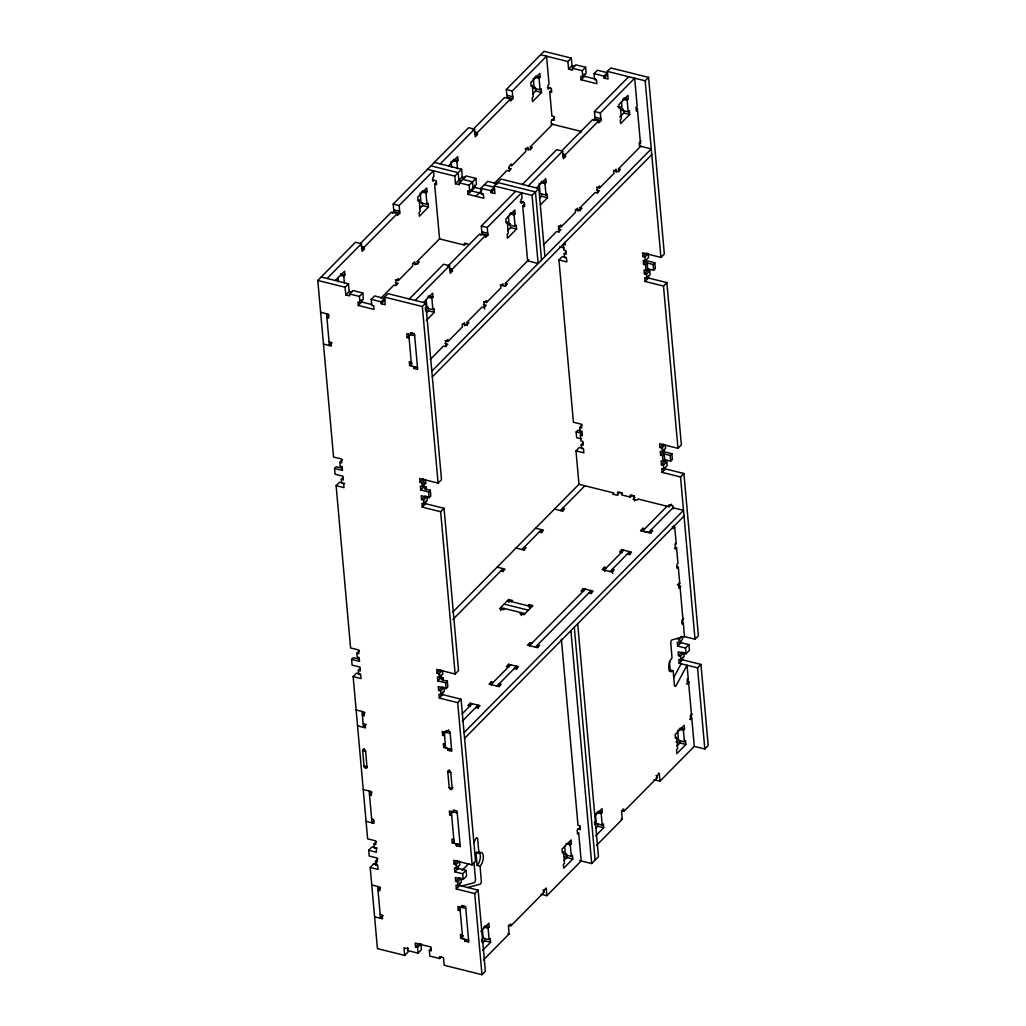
<?xml version="1.0" encoding="UTF-8"?>
<svg xmlns="http://www.w3.org/2000/svg" width="1026" height="1026" viewBox="0 0 1026 1026"><rect width="100%" height="100%" fill="white"/><g stroke="black" fill="none" stroke-linecap="round" stroke-linejoin="round"><path stroke-width="1.5" d="M473.743 842.654L475.91 838.601A2.283 1.026 -76 0 1 477.641 838.755L478.962 853.452A7.605 3.437 -76 0 1 483.297 856.005A7.605 3.437 -76 0 1 480.091 866.188L481.348 881.924A2.283 1.039 -76 0 1 479.976 884.232L467.612 887.503M673.89 677.263L681.136 663.758M407.707 947.408L408.104 951.987L404.719 955.424L377.427 948.614L370.194 867.483L378.081 869.445L377.735 865.636L375.76 865.136L375.426 861.327L377.401 861.814L377.055 857.992L369.168 856.03L368.655 850.298L376.542 852.273L376.209 848.451L374.233 847.963L373.887 844.142L375.862 844.629L375.529 840.82L367.629 838.845L353.149 676.57L361.037 678.545L360.703 674.723L358.728 674.236L358.382 670.414L360.357 670.901L360.023 667.092L352.123 665.117L351.623 659.397L359.51 661.36L359.164 657.538L357.189 657.05L356.856 653.229L358.831 653.729L358.484 649.907L350.597 647.932L336.118 485.67L344.005 487.632L343.659 483.81L341.684 483.323L341.35 479.501L343.325 480.001L342.979 476.179L335.092 474.217L334.579 468.484L342.466 470.447L342.133 466.638L340.157 466.137L339.811 462.328L341.786 462.816L341.453 458.994L333.553 457.032L317.791 280.444L355.496 242.251L361.421 243.726L362.101 251.357L364.358 249.074L364.192 247.163L397.37 213.549L391.457 212.074L360.485 243.444M392.381 213.228L393.894 211.689L393.202 204.059L468.613 127.686L474.538 129.161L475.218 136.791L477.475 134.496L477.308 132.598L510.486 98.983L504.574 97.508L472.499 129.994M550.064 87.338L548.256 89.172L547.922 85.363L549.051 84.209L546.55 56.212L512.243 90.968L512.923 98.599L506.998 97.124L506.318 89.493L544.024 51.3L571.315 58.11L571.995 65.741L568.596 69.178L572.546 70.166L572.38 68.255L575.766 64.818L585.628 67.28L586.167 73.321L582.781 76.758L580.806 76.27L581.114 79.772L596.901 83.709L596.581 80.208L594.618 79.72L594.067 73.667L597.465 70.23L607.328 72.692L603.942 76.129L604.109 78.04L608.046 79.028L607.366 71.384L610.765 67.947L648.573 77.386L664.335 253.973L660.936 257.411L642.533 252.819L642.866 256.628L644.841 257.128L648.227 253.691L646.265 253.191L642.866 256.628M327.102 278.482L361.421 243.726M397.37 213.549L397.549 215.46L399.807 213.177L399.127 205.533L433.434 170.778L433.947 176.51L432.818 177.652L433.152 181.474M440.218 163.903L474.538 129.161M512.923 98.599L510.653 100.894L510.486 98.983M335.502 280.38L344.544 271.223L344.89 275.032L343.761 276.186L344.403 283.343M448.618 165.814L457.66 156.645L458.006 160.466L456.878 161.621L457.519 168.777M426.983 204.379L425.957 192.926L427.085 191.785L426.752 187.963L417.697 197.133L418.044 200.955L419.172 199.801L420.185 211.253L419.057 212.408L419.403 216.217L428.445 207.06L428.111 203.238L426.983 204.379L421.058 202.904L420.16 192.888M417.518 264.272L417.261 261.399L439.564 238.827L434.626 184.141L436.319 182.423M540.099 89.813L539.073 78.361L540.202 77.219L539.856 73.397L530.814 82.567L531.147 86.376L532.289 85.235L533.302 96.688L532.173 97.829L532.52 101.651L541.561 92.494L541.228 88.672L540.099 89.813L534.174 88.339L533.276 78.322M534.174 88.339L535.303 87.197L535.649 91.006L532.635 94.071M419.519 208.637L422.532 205.585L422.302 203.033M420.711 489.966L424.11 486.529L426.085 487.029L424.379 488.748L430.304 490.223L428.599 491.941L420.711 489.966L420.378 486.157L422.34 486.645L425.739 483.208L425.392 479.386L422.007 482.823L420.032 482.335L419.685 478.514L438.102 483.105L441.501 479.668L425.739 303.08L387.931 293.654L384.532 297.091L385.212 304.722L381.274 303.734L384.66 300.297L384.493 298.399L374.631 295.937L371.232 299.374L371.771 305.415L373.746 305.915L374.067 309.403L358.279 305.466L357.971 301.977L359.946 302.465L363.332 299.028L362.794 292.987L352.931 290.525L349.545 293.962L349.712 295.873L345.762 294.885L345.082 287.242L348.481 283.804L321.189 277.007M497.61 183.821L487.748 181.358L480.963 188.233L481.502 194.286L483.477 194.773L483.785 198.274L467.997 194.337L467.689 190.836L469.664 191.336L476.449 184.462L475.91 178.409L466.048 175.946L459.263 182.82L459.43 184.731L455.48 183.757L454.8 176.113L461.597 169.239L434.306 162.429M568.596 69.178L567.917 61.547L571.315 58.11M345.762 294.885L349.161 291.448L348.481 283.804M455.48 183.757L462.277 176.882L461.597 169.239M328.589 315.828L326.896 317.547L328.871 318.047L328.525 314.225L320.638 312.263M551.578 119.683L554.207 120.337L553.86 116.528L551.885 116.028L549.731 91.853L551.424 90.134M359.946 302.465L359.408 296.424L362.794 292.987M469.664 191.336L469.126 185.283L475.91 178.409M582.781 76.758L582.242 70.717L585.628 67.28M358.279 305.466L361.678 302.029L361.473 299.707M467.997 194.337L474.794 187.463L474.576 185.129M581.114 79.772L584.512 76.334L584.307 74M475.897 196.312L481.835 190.297M332.103 342.799L329.397 345.557L326.55 313.738M554.72 117.323L551.103 120.991L551.437 124.813L552.565 123.671M380.967 298.181L393.894 285.087L395.856 285.574L398.126 283.279L395.497 282.625M395.459 279.765L398.409 280.496L412.747 265.99L412.567 264.08L414.837 261.784L415.107 264.836M494.083 183.603L506.998 170.508L508.973 171.009L511.243 168.713L508.614 168.059M530.634 149.693L530.378 146.833L552.629 124.3L581.562 131.52L580.421 132.662M484.349 184.795L494.211 187.258L490.826 190.695L490.992 192.606L494.942 193.593L494.25 185.95L501.047 179.075L538.842 188.515L544.921 256.603M381.274 303.734L381.095 301.836L384.493 298.399M490.992 192.606L494.391 189.169L494.211 187.258M604.109 78.04L607.495 74.603M409.297 298.976L443.604 264.233L449.529 265.708L450.209 273.339L452.466 271.056L452.299 269.145L485.478 235.531L479.565 234.056L447.49 266.542M480.489 235.198L481.989 233.671L481.309 226.041L515.629 191.285M522.414 184.411L556.72 149.655L562.646 151.143L563.325 158.773L565.582 156.478L565.416 154.567L598.594 120.965L592.682 119.491L561.709 150.86M593.605 120.632L595.106 119.106L594.426 111.475L628.733 76.719M439.513 238.878L464.496 245.111L466.189 243.393M415.209 300.464L449.529 265.708M485.478 235.531L485.644 237.442L487.914 235.146L487.235 227.516L521.541 192.76L522.054 198.493L520.926 199.634L521.259 203.456L523.273 201.417M528.326 185.886L562.646 151.143M598.594 120.965L598.761 122.876L601.031 120.581L600.351 112.95L634.658 78.194L637.159 106.191L636.03 107.345L636.364 111.154M423.61 302.362L432.651 293.205L432.998 297.014L431.869 298.168L432.882 309.621L426.97 308.146L426.2 299.554M536.726 187.796L545.768 178.627L546.114 182.448L544.986 183.59L545.999 195.055L540.086 193.568L539.189 183.551M438.102 483.105L422.34 306.517L425.739 303.08M524.427 204.405L522.734 206.123L527.62 260.848L538.137 263.477L532.058 195.389L538.842 188.515M660.936 257.411L645.174 80.823L648.573 77.386M515.09 226.361L514.064 214.909L515.193 213.767L514.847 209.945L505.805 219.115L506.139 222.924L507.28 221.783L508.293 233.235L507.165 234.39L507.511 238.199L516.553 229.042L516.219 225.22L515.09 226.361L509.165 224.886L508.396 216.294M617.434 106.473L620.384 107.217L619.255 108.358L618.922 104.537L627.963 95.38L628.31 99.201L627.181 100.343L628.194 111.796L622.282 110.321L621.512 101.728M622.282 110.321L623.41 109.179M426.431 312.853L428.445 310.814L428.099 306.992M507.626 230.619L510.64 227.567L510.294 223.745M539.548 198.287L541.561 196.248L541.33 193.696M619.73 117.067L623.757 112.988L623.526 110.449M432.882 309.621L434.024 308.467L434.357 312.289L426.316 320.433M545.999 195.055L547.127 193.901L547.474 197.723L540.433 204.854M628.194 111.796L629.336 110.654L629.669 114.463L620.627 123.633L620.281 119.811L621.41 118.67L620.384 107.217M409.079 338.054L407.117 337.567L409.656 334.989M412.414 333.014L410.721 334.733L410.541 332.822L414.491 333.809L417.672 369.437L413.722 368.462L413.555 366.551M417.505 367.526L409.605 365.564L412.157 362.986M413.722 368.462L415.427 366.744M641.019 141.139L639.211 142.973L639.544 146.795L640.673 145.654M430.189 359.536L443.54 346.019L445.515 346.506L447.772 344.223L444.951 343.518M445.104 340.696L448.067 341.44L462.393 326.922L462.213 325.011L464.483 322.728L464.752 325.781M467.163 325.204L466.92 322.344L482.002 307.069L483.964 307.556L486.234 305.261L483.413 304.555M483.567 301.747L486.516 302.478L500.842 287.973L500.675 286.062L502.945 283.766L503.112 285.677M505.626 286.254L505.369 283.381L528.788 259.681M543.28 244.996L556.656 231.453L558.619 231.94L560.889 229.644L558.067 228.939M558.221 226.13L561.171 226.861L575.509 212.356L575.33 210.445L577.6 208.15L577.869 211.202M580.28 210.638L580.023 207.765L595.106 192.49L597.081 192.991L599.351 190.695L596.529 189.99M596.67 187.168L599.633 187.912L613.958 173.394L613.792 171.496L616.049 169.2L616.331 172.253M618.742 171.675L618.486 168.815L640.737 146.282L651.254 148.911L431.805 371.168M339.811 462.328L342.363 459.751M334.579 468.484L336.272 466.766L342.197 468.241M432.318 376.901L651.766 154.631M341.35 479.501L343.043 477.783M622.449 492.98L619.46 492.236L616.626 495.109L612.689 494.122L613.817 492.98L578.972 484.285L575.984 450.876L583.871 452.838L583.538 449.016L581.562 448.529L581.229 444.707L583.191 445.207L582.858 441.385L580.883 440.898L580.37 435.165L582.345 435.665L581.999 431.843L580.036 431.343L579.69 427.534L581.665 428.022L581.319 424.2L573.431 422.237L558.952 259.963L566.839 261.938L566.493 258.116L564.531 257.616L564.185 253.807L565.877 252.088M336.118 485.67L339.503 482.233L344.762 483.541M558.952 259.963L562.338 256.526L566.288 257.513M420.032 482.335L423.43 478.898M643.546 264.272L646.944 260.835L654.832 262.797L653.139 264.516L647.214 263.041L645.521 264.759L643.546 264.272L643.212 260.45L645.174 260.95L648.573 257.513L648.227 253.691M644.405 273.814L647.791 270.377L649.766 270.877L646.367 274.314L644.405 273.814L644.059 269.992L646.034 270.492L647.727 268.774L653.652 270.248L655.345 268.53L654.832 262.797M426.931 496.571L423.533 500.008L421.571 499.521L424.956 496.084L426.931 496.571L427.278 500.393L423.879 503.83L421.904 503.33L422.25 507.152L440.654 511.743L444.053 508.306L425.636 503.715L422.25 507.152M421.571 499.521L421.224 495.699L429.112 497.674L430.805 495.956L430.304 490.223M645.085 281.457L648.47 278.02L666.887 282.612L663.489 286.049L645.085 281.457L644.738 277.636L646.713 278.123L650.112 274.686L649.766 270.877M356.856 653.229L359.395 650.651M579.69 427.534L582.229 424.956M351.623 659.397L353.316 657.679L359.228 659.154M581.101 438.807L576.663 437.704L576.15 431.972L577.843 430.253L581.793 431.241M580.37 435.165L582.063 433.447L576.15 431.972M358.382 670.414L360.088 668.695M581.229 444.707L582.922 442.988M353.149 676.57L356.548 673.133L360.485 674.12M575.984 450.876L579.382 447.439L583.319 448.413M452.504 612.368L579.369 483.874M452.838 619.499L503.061 568.635L503.343 571.687M521.913 549.538L541.523 529.673L541.792 532.725M560.376 510.576L584.935 485.708M364.935 712.698L362.396 715.276L364.358 715.776L364.025 711.954L356.137 709.979M366.179 724.625L363.473 727.37L362.05 711.454M511.435 601.659L512.564 600.505L508.614 599.53L499.572 608.687L503.51 609.675L504.651 608.533M437.756 680.879L441.142 677.442L443.117 677.929L441.424 679.648L447.336 681.136L445.643 682.854L437.756 680.879L437.409 677.057L439.385 677.558L442.77 674.12L442.437 670.299L439.038 673.736L437.063 673.248L440.462 669.811M660.59 455.185L663.976 451.748L671.876 453.71L670.17 455.429L664.258 453.954L662.565 455.672L660.59 455.185L660.244 451.363L662.219 451.85L665.617 448.413L665.271 444.591L661.873 448.029L659.91 447.541L663.296 444.104M364.333 748.775L362.64 750.493L364.063 766.409A1.706 1.206 44.7 0 0 365.666 768.205A1.706 1.206 44.7 0 0 367.013 767.14L365.602 751.237A1.706 1.206 44.6 0 0 363.986 749.429A1.706 1.206 44.6 0 0 362.64 750.493L365.602 751.237M661.437 464.727L664.835 461.29L666.81 461.777L663.412 465.214L661.437 464.727L661.103 460.905L663.065 461.392L664.771 459.674L670.683 461.161L672.376 459.443L671.876 453.71M443.963 687.484L440.577 690.921L438.602 690.421L442.001 686.984L443.963 687.484L444.309 691.293L440.911 694.73L438.948 694.243L439.282 698.065L457.699 702.656L461.084 699.219L442.681 694.628L439.282 698.065M364.91 765.55L364.063 766.409L367.013 767.14M437.063 673.248L436.73 669.427L455.134 674.018L458.532 670.581L444.053 508.306M659.91 447.541L659.564 443.719L677.981 448.324L681.367 444.886L666.887 282.612M617.87 495.237L617.588 492.044L621.538 493.031L621.705 494.942L630.259 497.071L631.952 495.353M438.602 690.421L438.256 686.612L446.156 688.574L447.849 686.856L447.336 681.136M527.877 605.75L529.006 604.609L532.943 605.596L523.901 614.754L519.951 613.779L521.08 612.625L521.336 615.497M634.953 497.302L633.068 499.2L637.018 500.188L638.146 499.046L669.042 506.754L671.594 504.176M662.116 472.358L665.515 468.92L683.919 473.512L680.533 476.949L662.116 472.358L661.783 468.549L663.758 469.036L667.144 465.599L666.81 461.777M372.04 792.239L369.488 794.817L371.463 795.317L371.117 791.495L363.23 789.533M475.795 707.465L477.77 707.966L480.027 705.67L470.165 703.208L467.907 705.503L469.882 705.991M493.25 682.316L491.287 681.828L489.017 684.111L498.88 686.574L501.15 684.291L499.175 683.791L499.431 686.65M514.257 668.516L516.232 669.003L518.489 666.72L508.627 664.258L506.369 666.554L508.332 667.041M531.712 643.366L529.737 642.866L527.479 645.162L537.342 647.624L539.599 645.328L537.637 644.841L537.893 647.701M588.911 592.9L590.886 593.387L593.143 591.104L583.281 588.642L581.024 590.938L582.999 591.425M606.366 567.75L604.391 567.25L602.134 569.545L611.996 572.008L614.253 569.712L612.291 569.225L612.676 573.521M627.373 553.95L629.336 554.438L631.606 552.142L621.743 549.692L619.473 551.975L621.448 552.475M673.402 507.331L648.483 532.558L640.596 530.596L642.853 528.3L644.828 528.788M462.098 713.878L472.14 703.708M490.992 684.611L510.602 664.745M529.454 645.649L585.256 589.129M604.109 570.033L623.718 550.18M642.571 531.083L667.118 506.216M444.579 735.783L442.604 735.296L445.156 732.718M448.76 729.884L446.207 732.461L446.041 730.55L449.991 731.525L451.748 751.263L447.798 750.275L447.631 748.364M462.277 721.163L478.052 705.183L478.334 708.235M496.905 686.086L516.514 666.22L516.783 669.285M535.367 647.137L591.168 590.604L591.451 593.669M610.021 571.52L629.631 551.655L629.9 554.707M451.581 749.352L443.681 747.377L445.387 745.658M373.797 820.992L371.989 822.826L369.155 791.008M464.073 732.628L683.508 510.358L672.992 507.742M447.798 750.275L449.503 748.557M464.586 738.348L684.021 516.091M672.633 528.364L674.749 527.467L672.287 526.851M373.887 844.142L376.439 841.564M368.655 850.298L372.053 846.86L377.311 848.181M449.593 769.898L447.785 771.732L449.208 787.647A1.706 1.206 44.6 0 0 450.812 789.443A1.706 1.206 44.6 0 0 452.171 788.378L453.017 787.519M674.749 527.467L676.198 543.69L675.07 544.844L675.416 548.654L674.428 548.41M675.416 548.654L676.544 547.512L675.557 547.268M375.426 861.327L377.966 858.749M370.194 867.483L373.579 864.046L376.67 863.225M677.314 566.993L678.301 567.237L677.173 568.378L676.827 564.569L677.955 563.415L676.544 547.512M451.684 815.324L449.709 814.836L452.248 812.259M455.005 810.283L453.312 812.002L453.146 810.091L457.083 811.079L460.264 846.707L456.326 845.732L456.147 843.821M680.764 586.59L678.955 588.424L678.622 584.615L679.751 583.461L678.301 567.237M380.556 887.695L378.004 890.273L379.979 890.773L379.646 886.951L371.745 884.989M460.097 844.808L452.209 842.833L453.902 841.115M383.224 915.525L380.505 918.283L377.671 886.464M456.326 845.732L458.019 844.013M683.611 618.409L681.803 620.243L682.136 624.065L683.278 622.923L682.29 622.679M454.787 871.792L458.186 868.355L466.073 870.317L462.675 873.754L454.787 871.792L454.454 867.97L456.416 868.458L459.815 865.021L459.468 861.212L456.083 864.649L454.108 864.148L457.506 860.711M677.622 646.085L681.02 642.648L688.908 644.623L685.509 648.06L677.622 646.085L677.288 642.263L679.25 642.763L678.917 638.942L681.456 636.364M679.25 642.763L682.649 639.326L682.418 636.774M462.072 870.356L468.715 863.623M461.007 878.384L457.609 881.821L455.647 881.334L459.032 877.897L461.007 878.384L461.354 882.206L457.955 885.643L455.98 885.156L456.326 888.965L474.73 893.569L478.129 890.132L459.712 885.528L456.326 888.965M683.842 652.69L680.443 656.127L678.481 655.627L681.867 652.19L683.842 652.69L684.188 656.512L680.789 659.949L678.814 659.449L679.161 663.271L697.565 667.862L700.963 664.425L682.547 659.833L679.161 663.271M454.108 864.148L453.761 860.339L472.178 864.931L475.577 861.494L461.084 699.219M684.278 636.543L695.012 639.224L698.411 635.787L683.919 473.512M455.647 881.334L455.3 877.512L463.188 879.487L466.586 876.05L466.073 870.317M678.481 655.627L678.135 651.818L686.022 653.78L689.421 650.343L688.908 644.623M420.891 943.984L417.505 947.421L415.53 946.921L418.929 943.484L420.891 943.984L421.404 949.704L418.018 953.141L408.156 950.679M460.199 910.78L458.224 910.293L459.917 908.574M463.521 905.74L461.828 907.459L461.662 905.548L465.599 906.535L468.779 942.163L464.842 941.188L464.675 939.277M683.278 622.923L684.496 636.607L672.12 639.865A2.283 1.039 -76 0 0 670.747 642.173L672.004 657.923A7.605 3.437 -76 0 0 668.798 668.106A7.605 3.437 -76 0 0 673.146 670.645L674.454 685.342A2.283 1.039 -76 0 0 676.185 685.496L687.048 665.233L688.266 678.917L687.138 680.071L687.484 683.88L686.497 683.637M687.484 683.88L689.292 682.046M441.411 956.835L439.705 958.553L429.843 956.091L429.343 950.371L431.035 948.652M468.613 940.252L460.725 938.29L463.265 935.712M464.842 941.188L466.535 939.47M580.216 827.212L577.202 830.265L577.548 834.087L578.677 832.945L577.689 832.702M692.127 713.865L690.318 715.699L690.665 719.521L689.677 719.277M480.835 931.351L488.876 923.195L489.222 927.017L488.094 928.158L489.12 939.611L483.195 938.136L482.425 929.556M594.952 815.76L601.993 808.629L602.339 812.451L601.21 813.592L602.224 825.045L596.311 823.57L595.413 813.554M690.665 719.521L691.793 718.38L690.806 718.123M571.315 856.364L570.289 844.911L571.418 843.757L571.084 839.948L562.03 849.105L562.376 852.927L563.505 851.785L564.518 863.238L563.389 864.379L563.736 868.201L572.777 859.031L572.444 855.222L571.315 856.364L565.39 854.889L564.621 846.296M684.419 741.798L683.406 730.345L684.534 729.191L684.188 725.369L675.146 734.539L675.48 738.361L676.621 737.219L677.635 748.672L676.506 749.814L676.852 753.635L685.894 744.466L685.56 740.644L684.419 741.798L678.507 740.323L677.609 730.294M482.656 942.856L484.67 940.816L484.439 938.264M563.851 860.609L566.865 857.556L566.519 853.747M595.773 828.277L597.786 826.238L597.555 823.698M676.968 746.043L679.982 742.991L679.751 740.439M489.12 939.611L490.248 938.469L490.582 942.291L482.541 950.435M602.224 825.045L603.365 823.904L603.698 827.725L595.657 835.869M508.447 925.247L510.91 925.862L544.088 892.261L543.921 890.35L546.178 888.054L546.858 895.698L540.946 894.223M622.872 809.142L623.859 809.386L621.589 811.681L622.269 819.312L596.542 845.386M621.564 810.681L624.026 811.297L657.204 777.695L657.038 775.784L659.295 773.489L658.307 773.245M483.426 959.951L509.152 933.891L508.473 926.247L510.743 923.964L510.91 925.862M546.858 895.698L581.178 860.942L578.677 832.945M654.062 779.645L659.975 781.132L694.294 746.377L691.793 718.38M439.705 958.553L439.538 956.642L443.488 957.63L444.168 965.274L481.976 974.7L485.362 971.263L478.129 890.132M579.6 860.545L591.694 863.571L598.479 856.697L577.689 623.782M694.23 746.351L704.811 748.993L708.209 745.556L700.963 664.425M461.687 886.028L474.063 882.758A2.283 1.026 -76 0 0 475.487 879.397L473.961 862.238M540.638 54.737L567.917 61.547M607.366 71.384L645.174 80.823M571.995 65.741L574.624 66.395M572.38 68.255L582.242 70.717M594.067 73.667L603.942 76.129M584.512 76.334L595.991 79.194M535.764 76.104L540.202 77.219M623.872 98.086L628.31 99.201M534.636 77.258L539.073 78.361M622.744 99.24L627.181 100.343M547.422 87.543L551.36 88.518L551.706 92.34L549.731 91.853M535.649 91.006L541.561 92.494M623.757 112.988L629.669 114.463M506.318 89.493L512.243 90.968M594.426 111.475L600.351 112.95M506.831 95.213L512.744 96.688M594.939 117.195L600.851 118.67M595.106 119.106L601.031 120.581M474.345 131.854L477.308 132.598M562.453 153.836L565.416 154.567M530.378 146.833L532.353 147.334L530.096 149.616L525.158 148.385M618.486 168.815L620.461 169.303L618.203 171.599L613.599 170.457M474.525 133.765L477.475 134.496M562.62 155.747L565.582 156.478M453.569 159.363L458.006 160.466M541.677 181.346L546.114 182.448M452.44 160.505L456.878 161.621M540.548 182.487L544.986 183.59M430.907 165.866L458.199 172.676L458.879 180.319L461.508 180.974M497.648 182.513L535.457 191.952L541.536 260.04M541.561 196.248L547.474 197.723M462.277 176.882L464.906 177.536M427.521 169.303L454.8 176.113M494.25 185.95L532.058 195.389M580.023 207.765L581.999 208.265L579.741 210.548L575.509 209.496M462.649 179.383L472.511 181.846L473.05 187.899M459.263 182.82L469.126 185.283M480.963 188.233L490.826 190.695M474.794 187.463L481.964 189.259M432.318 179.832L436.255 180.82L436.601 184.642L434.626 184.141M520.144 201.75L524.363 202.802L524.709 206.624L522.734 206.123M471.396 190.9L483.233 193.85M422.648 190.682L427.085 191.785M510.756 212.651L515.193 213.767M421.519 191.824L425.957 192.926M509.627 213.806L514.064 214.909M422.532 205.585L428.445 207.06M510.64 227.567L516.553 229.042M393.202 204.059L399.127 205.533M481.309 226.041L487.235 227.516M559.619 246.791L564.056 247.894M393.715 209.791L399.64 211.266M481.822 231.761L487.748 233.248M564.185 253.807L566.16 254.294L565.813 250.472L563.838 249.985L563.338 244.252L565.3 244.752L565.082 242.2M393.894 211.689L399.807 213.177M481.989 233.671L487.914 235.146M468.266 244.188L464.329 243.2L464.496 245.111M361.229 246.42L364.192 247.163M449.337 268.402L452.299 269.145M417.261 261.399L419.236 261.899L416.979 264.195L413.029 263.207M505.369 283.381L507.344 283.881L505.087 286.164L500.149 284.933M361.409 248.33L364.358 249.074M449.516 270.313L452.466 271.056M340.452 273.929L344.89 275.032M428.56 295.911L432.998 297.014M340.799 275.443L343.761 276.186M427.432 297.053L431.869 298.168M317.791 280.444L345.082 287.242M384.532 297.091L422.34 306.517M428.445 310.814L434.357 312.289M349.161 291.448L351.79 292.102M466.92 322.344L468.882 322.831L466.625 325.127L462.393 324.062M349.545 293.962L359.408 296.424M371.232 299.374L381.095 301.836M361.678 302.029L371.72 304.542M414.658 335.72L406.771 333.745L407.117 337.567M329.051 341.735L331.026 342.222L331.372 346.044L323.472 344.069M411.246 362.242L409.271 361.742L409.605 365.564M631.413 495.225L634.401 495.968M554.463 509.101L562.351 511.076L564.608 508.781L562.646 508.293L562.889 511.153M640.596 530.596L650.458 533.058L652.716 530.763L650.74 530.275L650.997 533.135M675.211 543.447L676.198 543.69M423.764 482.72L425.739 483.208M535.61 528.198L543.498 530.173L541.241 532.456L539.266 531.968M678.763 583.217L679.751 583.461M677.635 584.358L678.622 584.615M677.288 584.717L679.917 585.371L683.098 621.012M516.001 548.064L523.888 550.026L526.158 547.73L524.183 547.243L524.44 550.103M497.148 567.147L505.036 569.122L502.778 571.418L500.803 570.918M676.942 638.454L678.917 638.942M507.485 600.672L531.814 606.738M504.099 604.109L528.428 610.175M525.03 613.612L500.701 607.546L500.97 610.598M669.093 670.735A7.605 3.437 -76 0 0 670.183 669.914L673.146 670.645M687.279 678.673L688.266 678.917M680.097 728.088L684.534 729.191M678.968 729.23L683.406 730.345M676.083 741.824L680.61 742.965M679.982 742.991L685.894 744.466M656.05 775.541L657.038 775.784M656.217 777.439L657.204 777.695M450.157 733.436L442.27 731.474L442.604 735.296M363.127 723.548L365.102 724.048L365.448 727.857L357.548 725.895M445.322 744.055L443.347 743.568L443.681 747.377M450.747 772.475L447.785 771.732A1.706 1.206 44.6 0 1 449.144 770.667A1.706 1.206 44.6 0 1 450.747 772.475L452.171 788.378L449.208 787.647M597.901 811.335L602.339 812.451M596.773 812.489L601.21 813.592M621.089 819.017L622.269 819.312M597.786 826.238L603.698 827.725M577.484 828.918L580.306 829.611L579.972 825.802L577.997 825.302L561.389 639.172M457.25 812.99L449.362 811.015L449.709 814.836M568.455 843.026L571.418 843.757M565.852 843.795L570.289 844.911M564.48 856.774L567.493 857.531M566.865 857.556L572.777 859.031M371.643 819.005L373.618 819.492L373.964 823.314L366.077 821.351M453.838 839.512L451.863 839.012L452.209 842.833M480.091 866.188L477.128 865.444L476 852.721L478.962 853.452M542.934 890.106L543.921 890.35M543.1 892.017L544.088 892.261M373.579 864.046L377.53 865.033M465.778 908.433L457.878 906.471L458.224 910.293M484.785 925.914L489.222 927.017M483.656 927.055L488.094 928.158M507.973 933.596L509.152 933.891M380.171 914.461L382.134 914.948L382.48 918.77L374.593 916.795M462.354 934.968L460.379 934.468L460.725 938.29M484.67 940.816L490.582 942.291M429.343 950.371L431.305 950.858L430.971 947.036L415.184 943.112L415.53 946.921M407.976 948.768L404.039 947.793L404.719 955.424M663.489 286.049L677.981 448.324M680.533 476.949L695.012 639.224M697.565 667.862L704.811 748.993M653.139 264.516L653.652 270.248M670.17 455.429L670.683 461.161M637.326 108.102L640.506 143.743M673.094 508.858L672.825 505.831L668.875 504.843L669.042 506.754M685.509 648.06L686.022 653.78M688.446 680.828L691.627 716.469M673.389 526.069L673.62 528.608M647.214 263.041L647.791 270.377M648.252 275.468L648.47 278.02M663.758 449.196L663.976 451.748M664.258 453.954L664.835 461.29M680.789 640.109L681.02 642.648M682.328 657.281L682.547 659.833M644.841 257.128L645.174 260.95M645.521 264.759L646.034 270.492M646.367 274.314L646.713 278.123M661.873 448.029L662.219 451.85M662.565 455.672L663.065 461.392M663.412 465.214L663.758 469.036M680.443 656.127L680.789 659.949M669.427 661.424L670.183 669.914M642.853 528.3L643.11 531.16M659.295 773.489L659.975 781.132M634.453 500.919L634.03 496.148L630.079 495.16L630.259 497.071M599.633 187.912L599.466 186.001L597.196 188.297L597.607 192.875M621.743 549.692L622 552.552M604.391 567.25L604.776 571.546M623.859 809.386L624.026 811.297M561.171 226.861L561.004 224.951L558.747 227.246L559.17 232.017M583.281 588.642L583.538 591.502M594.541 821.903L594.798 824.763M574.303 627.219L595.093 860.134M528.223 150.271L527.954 147.218L525.684 149.514L525.851 151.425L511.525 165.93L511.358 164.019L509.101 166.315L509.499 170.893M570.905 630.657L591.694 863.571M529.006 604.609L529.262 607.469M529.737 642.866L529.993 645.739M486.516 302.478L486.35 300.567L484.092 302.862L484.631 308.967M508.614 599.53L508.87 602.39M508.627 664.258L508.883 667.118M451.081 161.569L451.594 167.302M491.287 681.828L491.544 684.688M448.067 341.44L447.887 339.529L445.63 341.812L446.053 346.596M470.165 703.208L470.421 706.08M425.328 307.903L425.585 310.763M481.694 939.329L481.938 942.201M440.654 511.743L455.134 674.018M457.699 702.656L472.178 864.931M474.73 893.569L481.976 974.7M428.599 491.941L429.112 497.674M445.643 682.854L446.156 688.574M462.675 873.754L463.188 879.487M426.085 487.029L426.329 489.889M443.117 677.929L443.373 680.802M423.879 483.99L424.11 486.529M425.418 501.175L425.636 503.715M440.923 674.903L441.142 677.442M442.45 692.075L442.681 694.628M458.071 866.085L458.353 869.137M459.494 882.988L459.712 885.528M408.746 334.232L411.58 366.051M422.007 482.823L422.34 486.645M423.533 500.008L423.879 503.83M439.038 673.736L439.385 677.558M440.577 690.921L440.911 694.73M444.232 731.961L445.656 747.877M451.337 811.515L454.172 843.321M456.083 864.649L456.416 868.458M457.609 881.821L457.955 885.643M459.853 906.958L462.7 938.777M398.409 280.496L398.242 278.597L395.985 280.88L396.395 285.459M417.505 947.421L418.018 953.141M338.093 277.571L338.477 281.868M479.039 852.029A7.605 3.437 -76 0 1 480.232 858.249A7.605 3.437 -76 0 1 477.128 865.444M476 852.721A7.605 3.437 -76 0 1 477.077 851.901"/></g></svg>
